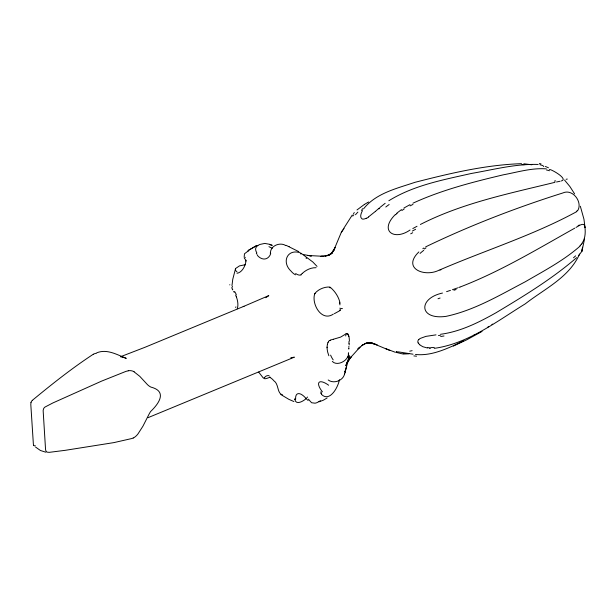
<?xml version="1.0" encoding="UTF-8"?>
<svg xmlns="http://www.w3.org/2000/svg" width="616" height="616" viewBox="0 0 616 616"><rect width="100%" height="100%" fill="white"/><g stroke="black" fill="none" stroke-linecap="round" stroke-linejoin="round"><path stroke-width="0.92" d="M327.096 347.155L327.096 347.701M294.918 399.145L294.949 398.683M349.21 343.736L349.141 344.975M543.851 166.597L542.796 165.558L539.901 164.703M348.902 348.04L348.856 348.564M348.81 349.095L348.849 348.648M348.471 352.637L348.394 353.291M231.97 285.67L232.763 279.302L235.558 268.53L239.485 265.881L245.499 264.68M344.675 373.458C343.605 380.542 333.772 384.253 328.205 379.98M578.647 255.632L581.935 251.228L582.582 247.201M348.333 353.792L348.256 354.362M584.522 239.039L581.966 251.151L582.52 247.363M270.447 252.344C270.886 245.461 280.234 242.026 285.655 245.484M582.151 250.627L581.858 250.312M270.37 252.729L270.262 253.222M327.396 344.444L327.127 346.4A14.137 7.669 67.5 0 0 327.204 349.372L327.55 351.528A14.053 7.638 67.5 0 0 327.758 352.383L328.867 355.763M31.023 402.625L31.016 402.679A5.459 3.303 -71.2 0 0 30.846 403.957L30.823 404.258A13.39 8.1 -71.2 0 0 30.808 404.543L33.372 444.144A5.382 3.257 -71.2 0 0 33.703 445.152M347.986 355.848L347.886 356.271M344.475 374.543L349.002 357.334L345.784 365.665L349.041 359.652L347.039 362.855L351.536 356.364L349.395 358.889L360.006 347.101L357.888 348.902L363.086 344.744L361.592 345.622L365.942 343.274L364.341 343.867M344.999 372.387L346.531 366.15M314.545 294.386C311.658 304.535 321.775 322.029 333.341 314.106M341.341 232.255L344.051 228.444M347.678 356.941C345.337 361.923 336.775 366.02 332.286 361.415M237.252 308.762L237.36 308.431A14.13 7.608 68 0 0 237.53 307.815L237.614 307.484A14.122 7.646 67.7 0 0 236.567 297.389L236.429 296.966M341.356 232.217L333.564 250.843L335.112 247.447L332.216 252.56L333.941 249.788L330.522 254.339L332.409 252.121L329.76 254.531M339.393 379.718C338.3 386.733 329.945 402.664 321.514 394.44M314.776 293.77L314.668 294.04A11.904 9.24 26.9 0 0 314.53 294.379M327.966 342.704L328.559 341.649M235.435 268.753L235.458 270.324L237.021 271.925M579.248 254.724L578.878 255.517M578.747 255.802C568.037 278.062 543.851 289.304 525.302 303.827C496.789 321.306 468.275 343.643 434.203 348.356M579.363 254.477L579.571 254.054M314.984 293.339C318.372 289.227 324.609 286.694 329.806 287.033M362.462 210.618C361.307 212.913 359.274 217.125 362.116 218.942A7.923 3.658 -44.3 0 0 364.095 219.003L364.626 218.865A9.201 4.235 -44.2 0 0 366.027 218.341L366.335 218.172M343.797 228.297L352.267 215.023M342.904 229.822L341.534 232.047M581.981 243.305C585.316 238.661 585.547 232.648 584.961 227.165M363.525 208.893C375.845 193.201 396.981 188.404 414.945 182.328C449.826 173.396 485.393 164.865 521.521 163.671M340.132 310.51L334.365 313.683M581.235 244.336L580.026 245.784M353.461 213.575L354.339 212.589M307.553 397.027C305.313 400.246 295.934 406.183 294.918 399.499M32.325 400.346C51.944 384.145 72.034 368.175 93.324 354.231M577.546 210.849C583.121 202.618 572.88 188.273 562.785 192.985C516.031 207.731 469.854 225.571 425.679 246.847M418.895 339.462L419.08 339.277A8.917 4.874 -3.9 0 1 420.343 338.392L425.841 336.39L436.005 334.858M395.349 214.514C378.771 230.915 394.232 241.125 410.071 229.991M232.532 286.44L231.832 287.603L232.232 289.096M576.638 257.665C551.982 278.971 523.908 296.026 496.042 312.743C478.74 322.468 460.452 331.662 440.54 334.28M418.872 251.929C401.393 268.753 425.371 277.724 439.585 269.893M302.379 273.327C306.029 269.908 311.018 267.521 316.077 267.698M302.279 273.419L301.016 274.497M265.835 297.705L268.776 295.611L243.212 306.606M356.98 209.964L364.426 204.412M375.39 211.404L368.63 216.817M375.575 211.242L379.04 208.223M264.295 377.369C262.185 380.334 269.1 377.824 270.024 377.038M396.873 213.121L401.509 209.586M329.121 255.163L332.725 252.683L328.012 255.309L330.407 254.431L324.848 256.064L327.442 255.609L320.867 256.333L323.7 256.325L308.038 255.494L311.396 256.01L303.75 254.616M576.692 211.658C533.487 235.212 485.855 250.104 440.656 269.531M379.833 207.546L385.169 203.303M346.231 333.718L340.64 337.098L333.425 339.239M345.984 333.918L346.585 333.433M329.699 340.455L329.491 340.617A14.006 8.162 55.2 0 0 328.405 341.464M320.405 400.723L317.178 402.556A15.439 12.89 78.1 0 1 314.999 403.187L311.596 402.741L308.4 399.191M257.796 245.591C255.024 247.124 255.116 250.381 256.803 252.722M422.83 248.71L423.87 248.002M388.842 200.747C413.767 185.239 443.281 179.818 471.51 173.435C493.524 169.639 515.669 163.717 538.161 164.457M491.899 324.594L492.7 324.108M403.88 208.062L409.994 204.651M364.741 204.219L367.683 202.518M487.895 327.042L488.696 326.557M251.921 248.317L248.055 250.589L256.549 245.615L252.652 247.909M327.127 397.967L323.231 400.254L319.011 401.801M574.759 228.159C537.352 249.11 500.4 271.533 460.26 286.956M575.991 227.45C578.401 226.18 584.692 221.29 584.946 227.042M473.804 335.25L474.728 334.734M482.066 331.416L466.712 339.816L453.322 346.092M417.024 226.272L412.805 228.559M368.175 202.248L368.676 201.986M420.374 224.47C462.431 202.949 509.386 193.524 554.939 182.321M463.671 340.694L453.314 345.73M330.361 340.04L333.248 339.27M133.202 437.945L132.486 438.276A18.942 15.038 -52.7 0 1 131.955 438.5L113.921 442.604L65.273 450.319L49.226 452.344L46.978 452.129L45.938 450.958A6.114 4.859 -52.7 0 1 45.784 450.504A13.067 10.372 -52.7 0 1 45.545 449.411L43.158 410.749A10.996 8.732 -52.7 0 1 43.22 410.079L43.751 408.308L44.937 407.084L52.914 402.933L101.717 381.065L125.849 371.417A31.208 24.786 -52.7 0 1 126.665 371.194L128.236 370.863M412.928 203.195C441.741 189.982 472.657 182.074 503.403 174.798C517.517 172.18 531.793 167.768 546.3 168.861M452.768 345.976C441.11 351.174 428.451 355.879 415.469 354.47M247.994 251.128L244.475 253.792L244.144 257.28M148.025 417.671L294.356 357.165L290.798 357.788M244.021 306.267L145.106 347.239L120.667 356.672M248.194 251.043L248.595 250.889M459.906 287.087L458.82 287.48M457.734 287.865L452.467 289.689M442.481 293.054C417.856 298.375 418.872 320.174 446.069 316.355C474.435 310.325 499.815 295.095 525.255 281.781C543.227 271.31 561.884 261.507 577.839 248.032A67.614 49.057 47.9 0 0 580.164 245.93M446.585 291.661L450.45 290.367M96.789 352.822C106.868 348.641 117.125 354.693 126.265 358.373L121.976 356.795M364.403 343.913L368.722 342.681L366.127 343.135L371.548 342.889L368.715 342.896L374.443 343.713L371.317 343.235L377.108 344.837L371.872 342.912M561.33 180.958C568.753 179.294 552.028 169.508 549.418 169.439M560.129 181.243L556.533 181.989M396.55 351.875L396.82 351.851A7.923 0.878 11.5 0 1 398.775 351.936L408.077 353.422M408.893 353.815L403.518 354.015M282.421 394.764C277.015 393.663 278.894 383.93 273.943 380.842A14.13 7.677 67.5 0 0 269.423 377.161M120.682 356.803L122.592 356.795L120.805 356.587M523.87 163.764L531.816 164.78M430.499 348.348L429.237 348.256M402.772 353.969L396.304 352.414M413.028 354.192L408.539 353.507M45.815 452.198L40.433 450.496L35.535 447.047M427.496 348.025L422.807 346.7L419.511 344.698M385.5 348.564L395.326 352.29M269.831 244.344L264.772 243.412L259.798 244.475A15.439 12.905 78.2 0 0 257.819 245.63M270.37 244.537L270.809 244.706M271.348 244.922L272.449 245.368M371.833 342.966L389.866 350.473M286.14 245.337L298.822 251.667M293.924 401.555L288.835 399.33L280.78 394.502M545.399 166.436L548.463 167.791M300.3 252.799C287.218 248.448 281.335 262.239 291.06 271.148A14.13 7.669 67.5 0 0 295.572 274.813M134.088 371.848L139.77 376.33L147.286 384.453A22.846 18.141 -52.7 0 0 147.863 385.015L149.026 385.963A24.571 19.512 -52.7 0 0 150.959 387.11C167.421 391.36 159.059 403.434 150.674 411.465A18.565 14.738 -52.7 0 0 149.888 412.682L149.496 413.367A24.232 19.242 -52.7 0 0 149.141 414.006L142.927 426.21L137.976 433.91A12.405 9.848 -52.7 0 1 133.295 438.045M301.055 253.222L312.789 261.946L317.04 266.397M330.261 287.287C335.104 291.353 338.808 297.02 340.109 303.264M564.525 180.057L569.831 186.448L574.597 193.863M258.689 372.103L263.278 378.001M347.724 333.649L348.533 335.397M233.626 291.368L234.188 292.292M232.709 289.913L232.448 289.481M235.628 295.041L236.113 296.173M321.051 393.562L320.79 392.939M418.125 342.904L418.079 342.789A8.632 4.759 -3.5 0 1 418.795 339.439M580.334 206.252L583.953 219.204L585.023 227.604M348.679 335.913L348.841 336.59M244.49 258.936L244.344 258.266M128.244 370.716A12.89 10.233 -52.7 0 1 134.149 371.748M35.374 445.745A4.512 2.726 -71.2 0 1 33.672 445.43M30.931 402.595A3.835 2.318 -71.2 0 1 32.332 400.362M93.332 354.3A12.905 7.808 -71.2 0 1 96.427 353.268M521.968 164.58A57.788 33.187 23.4 0 1 524.278 164.703M361.592 210.495A30.23 20.752 -9.7 0 1 362.562 208.678M368.637 217.055A12.22 5.506 -43.6 0 1 366.274 218.434M378.948 208.886A37.722 7.608 -43.7 0 1 379.695 208.246M385.793 207.022A65.173 34.573 -52.9 0 1 389.15 204.52M539.339 163.533A34.342 14.299 -23.4 0 1 541.017 163.902M272.28 248.233A20.659 6.137 20.9 0 1 268.938 246.67M270.909 245.029A18.503 5.475 26.3 0 1 271.425 245.237M269.908 244.706A16.971 7.4 29.3 0 1 270.424 244.899M257.172 254.423A13.46 10.511 85.3 0 1 256.31 253.23M270.732 253.677A14.045 9.117 75.3 0 1 257.311 255.363M270.509 252.891A11.496 1.74 -84 0 1 270.424 253.291M289.104 246.477A20.282 7.146 6 0 1 288.989 246.6M546.515 170.008A35.651 23.755 55.8 0 1 549.534 170.755M410.087 205.89A126.85 82.467 -55.1 0 1 412.982 204.42M401.871 210.526A70.078 54.901 -69.6 0 1 404.196 208.986M395.564 214.784A43.474 39.124 79.7 0 1 397.066 213.367M415.623 229.26A41.819 10.618 -24.6 0 1 412.358 231.039M410.703 233.826A65.489 4.743 -29.9 0 1 412.705 232.709M566.073 179.287A86.248 3.142 -14.2 0 1 567.305 179.071M555.709 180.888A35.043 3.157 -4.2 0 1 554.354 181.112M300.308 253.584A17.34 9.586 62.9 0 1 301.024 254.038M301.185 274.936A13.768 7.5 67.7 0 1 295.649 273.527M306.745 258.381A18.595 1.132 22.9 0 1 305.967 258.058M424.278 249.003A42.966 30.184 -47 0 1 426.026 247.871M420.073 253.43A32.271 26.034 -52.2 0 1 423.739 250.373M440.94 269.8A55.817 27.458 -8.1 0 1 439.855 270.162M577.246 210.687A35.551 18.418 21.2 0 1 576.33 211.442M329.722 287.518A18.449 7.746 -87.6 0 1 330.137 287.895M314.868 293.801A9.871 7.469 2.9 0 1 315.092 293.378M340.024 309.848A16.94 6.329 17.1 0 1 339.485 310.218M340.648 309.748A18.757 7.092 31.9 0 1 340.44 310.033M342.465 308.624A20.189 6.868 47.4 0 1 339.809 308.162M339.439 302.271A16.178 2.834 71.1 0 1 339.94 304.889M333.218 359.921A13.56 7.692 67.3 0 1 330.615 355.124M348.202 356.518A16.64 10.341 52.9 0 1 347.948 357.172M348.525 355.786A18.88 9.702 68.3 0 1 348.387 356.317M348.671 354.985A20.213 8.039 77.9 0 1 348.541 355.648M348.602 353.853A20.852 4.99 86.7 0 1 348.533 354.362M349.58 355.686A19.735 2.664 -88.9 0 1 348.795 359.467M348.895 346.392A16.078 0.901 -86.1 0 1 348.825 347.201M348.995 341.387A9.987 1.763 -87.1 0 1 348.918 343.713M348.887 336.39A9.217 2.148 -86.6 0 1 349.38 340.918M582.12 243.459A38.069 26.827 62.1 0 1 581.35 244.475M348.556 335.081A12.397 2.31 -90 0 1 348.718 335.566M347.501 333.803A19.55 2.564 83.2 0 1 347.77 334.265M346.9 334.373A20.852 3.065 -87.5 0 1 347.047 334.835M345.769 335.358A19.535 2.595 -71.5 0 1 345.699 335.959M329.86 340.64A13.398 7.577 39.5 0 1 330.607 340.348M327.943 342.681A14.076 7.785 66.2 0 0 327.712 343.243L327.573 343.759A14.076 7.7 67.1 0 0 327.389 344.429M578.101 225.695A100.885 5.937 -34 0 1 579.294 225.025M456.11 289.512A78.378 9.186 -15.7 0 1 453.923 290.259M437.991 298.76A51.96 3.896 -19.9 0 1 440.086 298.029M352.752 216.116A35.751 19.389 -68.9 0 1 353.877 214.707M355.486 214.753A46.654 31.016 -76.8 0 1 357.888 212.104M246.084 260.283A14.029 8.986 -83.1 0 1 237.006 273.273M245.545 259.351A12.797 2.849 75.9 0 1 245.892 261.115M245.237 257.927A9.263 1.702 78.3 0 1 245.106 257.288M235.897 306.853A13.983 6.353 87 0 1 235.682 307.546M236.159 296.157A14.122 7.446 67.7 0 1 236.467 296.95M234.642 291.56A14.006 6.922 67.6 0 1 236.305 294.602M229.768 284.892A11.827 2.079 61.9 0 1 229.83 284.677M232.717 289.559A7.423 2.787 44.4 0 1 232.501 289.189M264.495 377.67A13.768 7.454 67.3 0 1 269.107 375.675M416.593 356.163A30.23 12.959 15.8 0 1 413.867 355.917M396.142 352.005A9.201 1.016 11.4 0 1 396.481 351.859M396.812 352.468A12.22 1.324 10.6 0 1 396.442 352.252M403.896 353.653A37.722 15.323 -24.9 0 1 403.149 353.63M412.127 350.681A65.173 39.663 -45.3 0 1 409.717 351.159M307.407 399.676A13.46 2.988 56.2 0 1 308.062 400.546M295.649 399.253A14.045 5.914 61 0 1 306.66 399.291M294.964 399.507A11.496 8.393 23.9 0 1 294.964 399.153M575.613 255.848A59.906 21.398 -21.8 0 1 573.511 257.765M444.013 335.974A41.934 10.372 -3.2 0 1 440.663 336.482M440.44 335.266A36.459 3.819 -5.6 0 1 438.453 335.528M419.735 344.606A12.882 7.115 -4.7 0 1 418.241 342.92M429.39 347.755A35.751 27.782 -45.4 0 1 427.658 347.578M434.257 347.416A46.654 38.546 -61.9 0 1 430.599 347.616M344.614 371.302A16.717 1.725 -68.7 0 1 345.368 371.833M322.43 391.853A14.029 4.882 43.8 0 1 319.088 382.359A14.029 4.882 43.8 0 1 328.644 385.223M321.306 392.815A12.797 10.087 54.2 0 1 320.913 391.722M321.668 394.356A9.263 8.855 28.6 0 1 321.205 393.501"/></g></svg>
